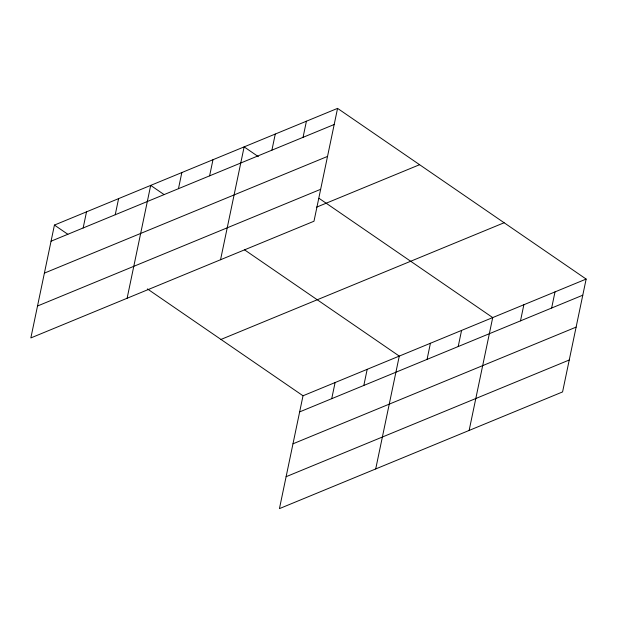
<?xml version="1.0" encoding="UTF-8"?>
<svg xmlns="http://www.w3.org/2000/svg" width="617" height="617" viewBox="0 0 617 617"><rect width="100%" height="100%" fill="white"/><g stroke="black" fill="none" stroke-linecap="round" stroke-linejoin="round"><path stroke-width="0.93" d="M337.561 108.376L54.427 225.074L30.85 337.931L313.984 221.225L337.561 108.376L586.15 279.069L562.573 391.926L279.439 508.624L303.016 395.775L586.15 279.069M83.148 227.974L86.519 211.847M115.232 214.747L118.603 198.62M127.117 298.25L150.695 185.393L164.099 194.602M178.467 188.686L181.838 172.559M209.61 175.845L212.981 159.718M220.554 259.742L244.131 146.885L258.322 156.633M271.904 150.17L275.275 134.043M303.047 137.336L306.418 121.21M331.73 398.675L335.1 382.548M363.822 385.448L367.192 369.321M375.707 468.951L399.276 356.094L244.463 249.785M427.057 359.387L430.427 343.26M458.2 346.546L461.57 330.419M469.136 430.435L492.713 317.585L319.066 198.342M520.493 320.871L523.856 304.744M551.637 308.037L555.007 291.91M51.057 241.201L334.198 124.495M44.385 273.123L327.527 156.417M37.521 306.009L320.655 189.303M316.374 207.25L419.599 164.7M220.979 339.443L504.12 222.745M299.646 411.901L582.78 295.196M292.975 443.816L576.116 327.118M286.103 476.71L569.244 360.004M54.427 225.074L67.839 234.283M147.417 288.926L303.016 395.775"/></g></svg>
